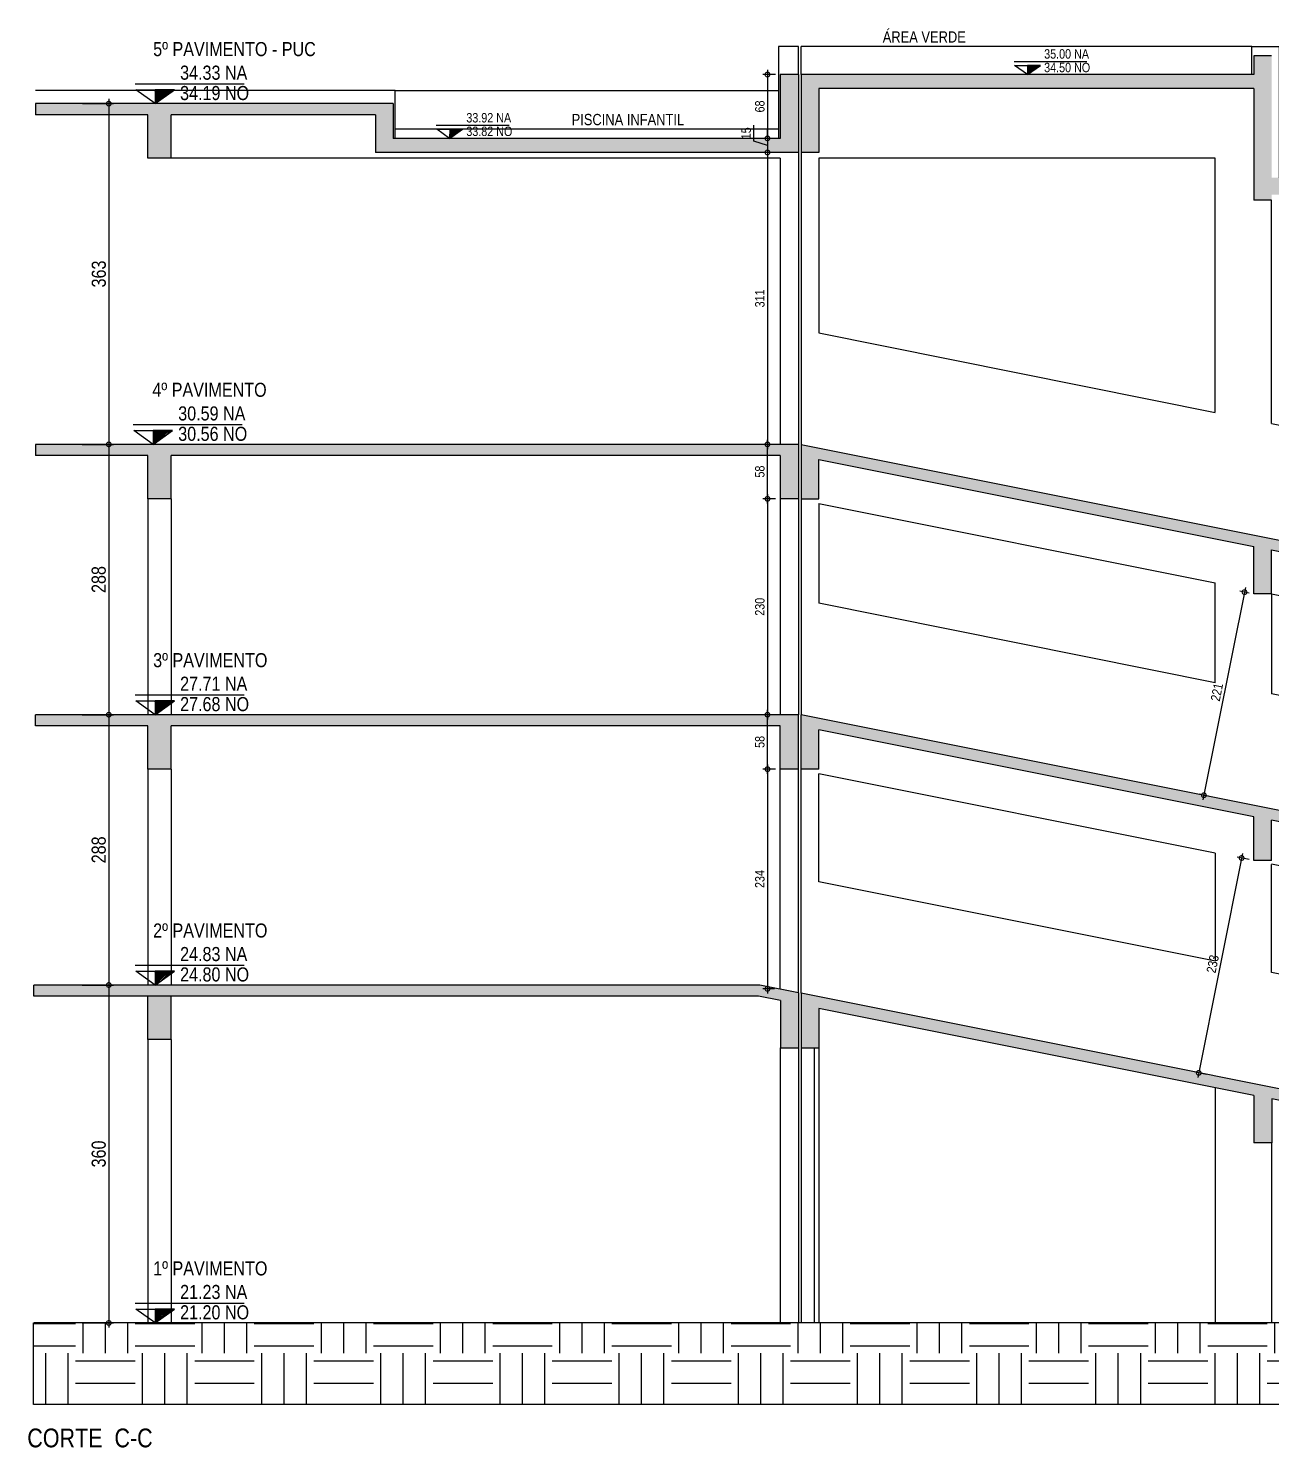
# Model space of a CAD drawing. Header units: metres. Extents: x -9138 to -7768, y 20 to 184.
# Drawn here: x -9138.15 to -9124.9, y 19.87 to 34.99 of the extents above; entities that cross this region are included whole.
import ezdxf
from ezdxf.enums import TextEntityAlignment as Align

# ---------------------------------------------------------------- set-up
doc = ezdxf.new("R2010")
doc.units = ezdxf.units.M
doc.linetypes.add('CTE ELEV$0$DASHEDX2', pattern=[1.5, 1, -0.5])
for name, color, linetype in [('ARQ-DIM EMBASAM', 2, 'Continuous'), ('CTE ELEV$0$ARQ-ALV ACAB', 4, 'Continuous'), ('CTE ELEV$0$ARQ-AUX', 7, 'Continuous'), ('CTE ELEV$0$ARQ-AUX1', 1, 'Continuous'), ('CTE ELEV$0$ARQ-AUX2', 2, 'Continuous'), ('CTE ELEV$0$ARQ-DIM', 2, 'Continuous'), ('CTE ELEV$0$ARQ-DIM EMBASAM', 2, 'Continuous'), ('CTE ELEV$0$ARQ-PRJ', 7, 'CTE ELEV$0$DASHEDX2'), ('CTE ELEV$0$ARQ-SIM', 1, 'Continuous'), ('CTE ELEV$0$ARQ-TXT', 2, 'Continuous'), ('CTE ELEV$0$ARQ-TXT - EMBASAM', 2, 'Continuous')]:
    doc.layers.add(name, color=color, linetype=linetype)
doc.styles.add('CTE ELEV$0$Adesa', font='ARIALN.TTF')
doc.dimstyles.new('CTE ELEV$0$ADESA 1-0050', dxfattribs={"dimtxt": 0.1, "dimasz": 0.1, "dimexe": 0.05, "dimexo": 0.05, "dimgap": 0.03, "dimtad": 1, "dimdec": 1, "dimlfac": 100, "dimzin": 12, "dimtxsty": 'CTE ELEV$0$Adesa', "dimblk": 'CTE ELEV$0$_DotSmall', "dimcen": 1, "dimdle": 0.05, "dimclrd": 1, "dimclre": 1, "dimclrt": 256, "dimazin": 3, "dimtm": 1e-09, "dimtfac": 1, "dimtdec": 1, "dimtmove": 1, "dimatfit": 0, "dimldrblk": 'CTE ELEV$0$_DotSmall', "dimfxl": 0.8, "dimtvp": 2, "dimtolj": 1, "dimtzin": 0, "dimarcsym": 0})

# ---------------------------------------------------------------- blocks, each defined once
blk = doc.blocks.new('CTE ELEV$0$corte rampa 3ss')
h = blk.add_hatch(color=8)
h.dxf.hatch_style = 1
h.paths.add_polyline_path([(-17.361, 2.76), (-12.438, 2.76), (-12.438, 3.34), (-12.628, 3.34), (-12.628, 2.88), (-26.361, 2.88), (-26.361, 2.76), (-25.409, 2.76), (-25.409, 2.3), (-25.219, 2.3), (-25.219, 2.76), (-17.551, 2.76), (-17.551, 2.3), (-17.361, 2.3)])
at = {"layer": 'CTE ELEV$0$ARQ-AUX1'}
h = blk.add_hatch(color=8, dxfattribs=at)
h.dxf.hatch_style = 1
h.paths.add_polyline_path([(-9.108, 0.936), (-14.388, -0.12), (-14.4, -0.12), (-14.4, 0), (0.001, 2.88), (0.001, 2.3), (-0.186, 2.3), (-0.186, 2.72), (-4.822, 1.793), (-4.822, 1.286), (-5.012, 1.286), (-5.012, 1.755), (-8.918, 0.974), (-8.918, 0.467), (-9.108, 0.467)])
h = blk.add_hatch(color=8, dxfattribs=at)
h.dxf.hatch_style = 1
h.paths.add_polyline_path([(0.03, 2.88), (8.162, 2.88), (8.162, 2.76), (6.964, 2.76), (6.964, 2.3), (6.714, 2.3), (6.714, 2.76), (0.224, 2.76), (0.224, 2.3), (0.03, 2.3)])
h = blk.add_hatch(color=8, dxfattribs=at)
h.dxf.hatch_style = 1
h.paths.add_polyline_path([(-17.551, -0.12), (-25.219, -0.12), (-25.219, -0.58), (-25.409, -0.58), (-25.409, -0.12), (-26.328, -0.12), (-26.328, 0), (-14.4, 0), (-14.4, -0.12), (-17.361, -0.12), (-17.361, -0.58), (-17.551, -0.58)])
blk.add_lwpolyline([(-26.361, 2.88), (-26.361, 2.76)])
for p, q in [((-12.272, 2.88), (-12.272, 1.649)), ((-9.519, 2.88), (-9.519, 2.2)), ((-8.919, 2.88), (-8.919, 2.32)), ((-25.455, 2.76), (-25.455, 0)), ((-25.219, 2.3), (-25.219, 0)), ((-17.551, 2.3), (-17.551, 0)), ((-15.552, 2.3), (-15.552, 0)), ((-12.872, 2.3), (-12.872, 1.529)), ((0.001, 2.3), (0.001, 0)), ((0.03, 2.3), (0.03, 0)), ((0.224, 2.3), (0.224, 0)), ((6.714, 2.3), (6.714, 0)), ((6.964, 2.3), (6.964, 0)), ((-0.186, 2.251), (-0.186, 1.187))]:
    blk.add_line(p, q, dxfattribs=at)
for points in [[(-0.186, 4.067), (-4.412, 3.221)], [(-5.012, 3.101), (-8.919, 2.32)], [(-25.219, 2.3), (-17.551, 2.3)], [(-15.552, 2.3), (-12.872, 2.3)], [(-9.519, 2.2), (-12.272, 1.649)], [(-0.186, 2.251), (-4.412, 1.406)], [(-12.872, 1.529), (-14.4, 1.224)], [(-14.4, 1.224), (-14.4, 0)], [(-5.012, 1.286), (-8.918, 0.505)], [(-9.519, 0.385), (-12.279, -0.167)], [(-12.879, -0.287), (-14.342, -0.58)]]:
    blk.add_lwpolyline(points, dxfattribs=at)
at = {"layer": 'CTE ELEV$0$ARQ-AUX1', "color": 8}
for points in [[(8.162, 2.88), (8.162, 2.76)], [(-26.328, -0.12), (-26.328, 0)]]:
    blk.add_lwpolyline(points, dxfattribs=at)
at = {"layer": 'CTE ELEV$0$ARQ-AUX2'}
for p, q in [((-12.628, 3.34), (-12.628, 2.88)), ((-12.628, 3.34), (-12.438, 3.34)), ((-12.438, 3.34), (-12.438, 2.76)), ((-26.361, 2.88), (-12.628, 2.88)), ((0.001, 2.88), (0.001, 2.3)), ((0.03, 2.88), (8.162, 2.88)), ((0.03, 2.88), (0.03, 2.3)), ((-26.361, 2.76), (-25.409, 2.76)), ((-25.409, 2.3), (-25.409, 2.76)), ((-25.219, 2.76), (-17.551, 2.76)), ((-25.219, 2.3), (-25.219, 2.76)), ((-17.551, 2.3), (-17.551, 2.76)), ((-17.361, 2.76), (-12.438, 2.76)), ((-17.361, 2.3), (-17.361, 2.76)), ((0.224, 2.76), (0.224, 2.3)), ((0.224, 2.76), (6.714, 2.76)), ((6.714, 2.3), (6.714, 2.76)), ((6.964, 2.76), (8.162, 2.76)), ((6.964, 2.3), (6.964, 2.76)), ((-0.186, 2.3), (-0.186, 2.72)), ((-25.409, 2.3), (-25.219, 2.3)), ((-17.551, 2.3), (-17.361, 2.3)), ((0.001, 2.3), (-0.186, 2.3)), ((0.03, 2.3), (0.224, 2.3)), ((6.714, 2.3), (6.964, 2.3)), ((-5.012, 1.286), (-5.012, 1.755)), ((-4.822, 1.286), (-4.822, 1.793)), ((-9.108, 0.936), (-9.108, 0.467)), ((-8.918, 0.974), (-8.918, 0.467)), ((-26.328, 0), (-14.4, 0)), ((0.03, 0), (8.162, 0))]:
    blk.add_line(p, q, dxfattribs=at)
for points in [[(0.001, 2.88), (-14.4, 0)], [(-0.186, 2.72), (-4.822, 1.793)], [(-5.012, 1.755), (-8.918, 0.974)], [(-9.108, 0.936), (-14.4, -0.122)], [(-9.108, 0.467), (-8.918, 0.467)]]:
    blk.add_lwpolyline(points, dxfattribs=at)
at = {"layer": 'CTE ELEV$0$ARQ-DIM EMBASAM'}
blk.add_lwpolyline([(-5.012, 1.286), (-4.822, 1.286)], dxfattribs=at)
blk = doc.blocks.new('CTE ELEV$0$ct rampa 2ss')
h = blk.add_hatch(color=8)
h.dxf.hatch_style = 1
h.paths.add_polyline_path([(-8.918, 0.974), (-5.012, 1.755), (-5.012, 1.327), (-4.822, 1.327), (-4.822, 1.793), (-0.186, 2.72), (-0.186, 2.3), (0.001, 2.3), (0.001, 2.88), (-14.4, 0), (-26.328, 0), (-26.328, -0.12), (-14.388, -0.12), (-12.628, 0.232), (-12.628, -0.196), (-12.438, -0.196), (-12.438, 0.27), (-9.108, 0.936), (-9.108, 0.507), (-8.918, 0.507)])
h = blk.add_hatch(color=8)
h.dxf.hatch_style = 1
h.paths.add_polyline_path([(8.162, 2.88), (0.03, 2.88), (0.03, 2.3), (0.224, 2.3), (0.224, 2.76), (6.714, 2.76), (6.714, 2.3), (6.964, 2.3), (6.964, 2.76), (8.162, 2.76)])
blk.add_lwpolyline([(-26.328, 0), (-26.328, -0.12)])
at = {"layer": 'CTE ELEV$0$ARQ-AUX1'}
for p, q in [((-8.919, 2.32), (-8.919, 3.347)), ((-9.519, 2.194), (-9.519, 3.265)), ((-25.451, 0), (-25.451, 2.76)), ((-12.879, 1.528), (-12.879, 2.593)), ((-12.279, 1.648), (-12.279, 2.713)), ((-25.219, 0), (-25.219, 2.3)), ((-17.551, 0), (-17.551, 2.3)), ((-17.361, 0), (-17.361, 2.3)), ((-15.558, 0), (-15.558, 2.3)), ((0.001, -0.088), (0.001, 2.3)), ((0.03, -0.083), (0.03, 2.3)), ((0.224, -0.044), (0.224, 2.3)), ((-0.186, 1.098), (-0.186, 2.251)), ((-26.328, -0.58), (-25.409, -0.58)), ((-25.219, -0.58), (-17.551, -0.58)), ((-15.557, -0.58), (-14.343, -0.58))]:
    blk.add_line(p, q, dxfattribs=at)
for points in [[(-4.412, 3.221), (-4.412, 4.286)], [(-5.012, 4.166), (-5.012, 3.101)], [(-4.412, 3.221), (-0.186, 4.067)], [(-8.919, 2.32), (-5.012, 3.101)], [(-14.4, 2.758), (-14.4, 2.76)], [(-25.219, 2.3), (-17.551, 2.3)], [(-15.558, 2.3), (-14.342, 2.3)], [(6.714, 2.3), (6.714, 0)], [(6.964, 2.3), (6.964, 0)], [(-12.279, 1.648), (-9.519, 2.2)], [(-4.412, 1.406), (-0.186, 2.251)], [(-14.4, 1.224), (-12.879, 1.528)], [(-14.4, 0), (-14.4, 1.224)], [(-8.918, 0.505), (-5.012, 1.286)], [(-12.277, -0.167), (-9.518, 0.385)], [(-14.343, -0.58), (-12.877, -0.287)]]:
    blk.add_lwpolyline(points, dxfattribs=at)
at = {"layer": 'CTE ELEV$0$ARQ-AUX2'}
for p, q in [((-26.328, 2.88), (-14.4, 2.88)), ((0.001, 2.3), (0.001, 2.88)), ((0.03, 2.88), (8.162, 2.88)), ((0.03, 2.3), (0.03, 2.88)), ((-26.328, 2.76), (-25.409, 2.76)), ((-25.409, 2.3), (-25.409, 2.76)), ((-25.219, 2.76), (-17.551, 2.76)), ((-25.219, 2.3), (-25.219, 2.76)), ((-17.551, 2.3), (-17.551, 2.76)), ((-17.361, 2.76), (-14.388, 2.76)), ((-17.361, 2.3), (-17.361, 2.76)), ((0.224, 2.76), (6.714, 2.76)), ((0.224, 2.3), (0.224, 2.76)), ((6.714, 2.3), (6.714, 2.76)), ((6.964, 2.76), (8.162, 2.76)), ((6.964, 2.3), (6.964, 2.76)), ((-0.186, 2.3), (-0.186, 2.72)), ((-25.409, 2.3), (-25.219, 2.3)), ((-17.551, 2.3), (-17.361, 2.3)), ((-0.186, 2.3), (0.001, 2.3)), ((0.03, 2.3), (0.224, 2.3)), ((6.714, 2.3), (6.964, 2.3)), ((-5.012, 1.327), (-5.012, 1.755)), ((-4.822, 1.327), (-4.822, 1.793)), ((-5.012, 1.327), (-4.822, 1.327)), ((-9.108, 0.507), (-9.108, 0.936)), ((-8.918, 0.507), (-8.918, 0.974)), ((-9.108, 0.507), (-8.918, 0.507)), ((-12.628, -0.196), (-12.628, 0.232)), ((-12.438, -0.196), (-12.438, 0.27)), ((0.443, 0), (8.162, 0)), ((-26.328, 0), (-14.4, 0)), ((-26.328, -0.12), (-14.388, -0.12)), ((0.455, -0.12), (8.162, -0.12)), ((-12.628, -0.196), (-12.438, -0.196))]:
    blk.add_line(p, q, dxfattribs=at)
at = {"layer": 'CTE ELEV$0$ARQ-AUX2', "color": 8}
blk.add_line((8.162, 2.76), (8.162, 2.88), dxfattribs=at)
at = {"layer": 'CTE ELEV$0$ARQ-AUX2'}
for points in [[(-14.4, 0), (0.001, 2.88)], [(-4.822, 1.793), (-0.186, 2.72)], [(-8.918, 0.974), (-5.012, 1.755)], [(-12.438, 0.27), (-9.108, 0.936)], [(-14.388, -0.12), (-12.628, 0.232)]]:
    blk.add_lwpolyline(points, dxfattribs=at)
blk = doc.blocks.new('CTE ELEV$0$ct rampa 1ss')
h = blk.add_hatch(color=8)
h.dxf.hatch_style = 1
h.paths.add_polyline_path([(-17.362, 0.668), (-26.33, 0.668), (-26.33, 0.548), (-25.411, 0.548), (-25.411, 0.088), (-25.221, 0.088), (-25.221, 0.548), (-17.552, 0.548), (-17.552, 0.088), (-17.362, 0.088)])
h = blk.add_hatch(color=8)
h.dxf.hatch_style = 1
h.paths.add_polyline_path([(6.963, 0.548), (8.179, 0.548), (8.179, 0.668), (0.442, 0.668), (0.029, 0.586), (0.029, 0), (0.222, 0), (0.222, 0.502), (0.454, 0.548), (6.713, 0.548), (6.713, 0.088), (6.963, 0.088)])
h = blk.add_hatch(color=8)
h.dxf.hatch_style = 1
h.paths.add_polyline_path([(-4.824, -0.507), (-0.187, 0.42), (-0.187, 0), (0, 0), (0, 0.58), (-17.558, -2.932), (-16.946, -2.932), (-12.629, -2.068), (-12.629, -2.537), (-12.438, -2.537), (-12.438, -2.03), (-9.11, -1.364), (-9.11, -1.831), (-8.92, -1.831), (-8.92, -1.326), (-5.014, -0.545), (-5.014, -1.014), (-4.824, -1.014)])
at = {"layer": 'CTE ELEV$0$ARQ-AUX1'}
for p, q in [((-4.414, 0.921), (-4.414, 2.074)), ((-5.013, 0.801), (-5.013, 1.954)), ((-8.92, 0.02), (-8.92, 1.176)), ((-9.52, -0.1), (-9.52, 1.053)), ((-25.452, -2.932), (-25.452, 0.548)), ((-12.279, -0.652), (-12.279, 0.501)), ((-12.879, -0.772), (-12.879, 0.381)), ((-25.221, -2.932), (-25.221, 0.088)), ((-17.552, -2.932), (-17.552, 0.088)), ((-15.558, -1.308), (-15.558, 0.088)), ((-4.414, -2.93), (-4.414, -0.425)), ((-5.014, -2.93), (-5.014, -1.014)), ((-9.52, -2.932), (-9.52, -1.446)), ((-8.92, -2.932), (-8.92, -1.831)), ((-12.279, -2.932), (-12.279, -1.998)), ((-12.879, -2.932), (-12.879, -2.118)), ((-15.558, -2.932), (-15.558, -2.654))]:
    blk.add_line(p, q, dxfattribs=at)
for points in [[(-4.414, 0.921), (-0.187, 1.766)], [(-8.92, 0.02), (-5.013, 0.801)], [(-12.279, -0.652), (-9.52, -0.1)], [(-15.558, -1.308), (-12.879, -0.772)], [(-17.558, -1.708), (-17.552, -1.707)]]:
    blk.add_lwpolyline(points, dxfattribs=at)
at = {"layer": 'CTE ELEV$0$ARQ-AUX2'}
for p, q in [((-17.362, 0.668), (-26.33, 0.668)), ((-17.362, 0.668), (-17.362, 0.088)), ((0.442, 0.668), (8.179, 0.668)), ((-25.411, 0.548), (-26.33, 0.548)), ((-25.411, 0.088), (-25.411, 0.548)), ((-25.221, 0.088), (-25.221, 0.548)), ((-17.552, 0.548), (-25.221, 0.548)), ((-17.552, 0.548), (-17.552, 0.088)), ((0, 0.58), (0, 0)), ((0.029, 0.586), (0.029, 0)), ((0.222, 0.502), (0.222, 0)), ((0.454, 0.548), (6.713, 0.548)), ((6.713, 0.088), (6.713, 0.548)), ((6.963, 0.548), (8.179, 0.548)), ((6.963, 0.088), (6.963, 0.548)), ((-0.187, 0.42), (-0.187, 0)), ((-25.221, 0.088), (-25.411, 0.088)), ((-17.362, 0.088), (-17.552, 0.088)), ((0, 0), (-0.187, 0)), ((0.222, 0), (0.029, 0)), ((6.713, 0.088), (6.963, 0.088)), ((-5.014, -0.545), (-5.014, -1.014)), ((-4.824, -0.507), (-4.824, -1.014)), ((-8.92, -1.326), (-8.92, -1.831)), ((-9.11, -1.364), (-9.11, -1.831)), ((-12.629, -2.068), (-12.629, -2.537)), ((-12.438, -2.03), (-12.438, -2.537)), ((-26.33, -2.932), (8.179, -2.932))]:
    blk.add_line(p, q, dxfattribs=at)
at = {"layer": 'CTE ELEV$0$ARQ-AUX2', "color": 8}
for points in [[(-26.33, 0.548), (-26.33, 0.668)], [(8.179, 0.548), (8.179, 0.668)]]:
    blk.add_lwpolyline(points, dxfattribs=at)
at = {"layer": 'CTE ELEV$0$ARQ-AUX2'}
for points in [[(0.029, 0.586), (0.442, 0.668)], [(-17.558, -2.932), (0, 0.58)], [(0.222, 0.502), (0.454, 0.548)], [(-4.824, -0.507), (-0.187, 0.42)], [(-8.92, -1.326), (-5.014, -0.545)], [(-5.014, -1.014), (-4.823, -1.014)], [(-12.438, -2.03), (-9.11, -1.364)], [(-9.11, -1.831), (-8.92, -1.831)], [(-16.946, -2.932), (-12.629, -2.068)], [(-12.629, -2.537), (-12.438, -2.537)]]:
    blk.add_lwpolyline(points, dxfattribs=at)
blk = doc.blocks.new('*U284')
h = blk.add_hatch()
h.set_pattern_fill('ANSI31', color=1, scale=0.00375, style=0)
h.set_pattern_definition([(45, (18.99673, 94.672672), (-0.0084189901, 0.0084189901), [])])
h.paths.add_polyline_path([(0.206, 0.146), (0.001, 0.146), (0, 0)])
at = {"color": 1}
blk.add_line((-0.213, 0.21), (0.95, 0.21), dxfattribs=at)
for points in [[(-0.205, 0.146), (0.001, 0.146), (0, 0), (-0.205, 0.146)], [(0.207, 0.146), (0.001, 0.146), (0, 0), (0.207, 0.146)]]:
    blk.add_lwpolyline(points, close=True, dxfattribs=at)
at = {"color": 1, "style": 'CTE ELEV$0$Adesa'}
blk.add_attdef('PAVIMENTO_001', (-0.02, 0.506), '', height=0.15, dxfattribs=at)
at = {"color": 3, "style": 'CTE ELEV$0$Adesa'}
blk.add_attdef('NA', text='', height=0.15, dxfattribs=at).set_placement((0.267, 0.21), align=Align.BOTTOM_LEFT)
blk.add_attdef('NO', text='', height=0.15, dxfattribs=at).set_placement((0.267, 0.188), align=Align.TOP_LEFT)
blk = doc.blocks.new('CTE ELEV$0$_DotSmall')
at = {"color": 0, "linetype": 'ByBlock', "const_width": 0.5}
blk.add_lwpolyline([(-0.0625, 0, 1), (0.0625, 0, 1)], format="xyb", close=True, dxfattribs=at)
blk = doc.blocks.new('*D462')
at = {"layer": 'CTE ELEV$0$ARQ-DIM', "color": 1, "lineweight": -2, "transparency": 16777216}
for p, q in [((-9137.579, 24.8), (-9137.245, 24.8)), ((-9137.295, 24.85), (-9137.295, 21.15)), ((-9137.579, 21.2), (-9137.245, 21.2))]:
    blk.add_line(p, q, dxfattribs=at)
at = {"layer": 'Defpoints', "color": 0, "transparency": 16777216}
for p in [(-9137.629, 24.8), (-9137.629, 21.2), (-9137.295, 21.2)]:
    blk.add_point(p, dxfattribs=at)
at = {"layer": 'CTE ELEV$0$ARQ-DIM', "color": 1, "lineweight": -2, "transparency": 16777216, "xscale": 0.1, "yscale": 0.1, "zscale": 0.1}
for p, rotation in [((-9137.295, 24.8), 90), ((-9137.295, 21.2), 270)]:
    blk.add_blockref('CTE ELEV$0$_DotSmall', p, dxfattribs=dict(at, rotation=rotation))
at = {"layer": 'CTE ELEV$0$ARQ-DIM', "transparency": 16777216, "insert": (-9137.402, 23), "char_height": 0.1, "attachment_point": 5, "rotation": 90, "style": 'CTE ELEV$0$Adesa'}
blk.add_mtext('\\A1;{\\H1.5x;360}', dxfattribs=at)
blk = doc.blocks.new('*D463')
at = {"layer": 'CTE ELEV$0$ARQ-DIM', "color": 1, "lineweight": -2, "transparency": 16777216}
for p, q in [((-9137.579, 27.68), (-9137.245, 27.68)), ((-9137.295, 27.73), (-9137.295, 24.75)), ((-9137.579, 24.8), (-9137.245, 24.8))]:
    blk.add_line(p, q, dxfattribs=at)
at = {"layer": 'Defpoints', "color": 0, "transparency": 16777216}
for p in [(-9137.629, 27.68), (-9137.629, 24.8), (-9137.295, 24.8)]:
    blk.add_point(p, dxfattribs=at)
at = {"layer": 'CTE ELEV$0$ARQ-DIM', "color": 1, "lineweight": -2, "transparency": 16777216, "xscale": 0.1, "yscale": 0.1, "zscale": 0.1}
for p, rotation in [((-9137.295, 27.68), 90), ((-9137.295, 24.8), 270)]:
    blk.add_blockref('CTE ELEV$0$_DotSmall', p, dxfattribs=dict(at, rotation=rotation))
at = {"layer": 'CTE ELEV$0$ARQ-DIM', "transparency": 16777216, "insert": (-9137.402, 26.24), "char_height": 0.1, "attachment_point": 5, "rotation": 90, "style": 'CTE ELEV$0$Adesa'}
blk.add_mtext('\\A1;{\\H1.5x;288}', dxfattribs=at)
blk = doc.blocks.new('*D464')
at = {"layer": 'CTE ELEV$0$ARQ-DIM', "color": 1, "lineweight": -2, "transparency": 16777216}
for p, q in [((-9137.579, 30.56), (-9137.245, 30.56)), ((-9137.295, 30.61), (-9137.295, 27.63)), ((-9137.579, 27.68), (-9137.245, 27.68))]:
    blk.add_line(p, q, dxfattribs=at)
at = {"layer": 'Defpoints', "color": 0, "transparency": 16777216}
for p in [(-9137.629, 30.56), (-9137.629, 27.68), (-9137.295, 27.68)]:
    blk.add_point(p, dxfattribs=at)
at = {"layer": 'CTE ELEV$0$ARQ-DIM', "color": 1, "lineweight": -2, "transparency": 16777216, "xscale": 0.1, "yscale": 0.1, "zscale": 0.1}
for p, rotation in [((-9137.295, 30.56), 90), ((-9137.295, 27.68), 270)]:
    blk.add_blockref('CTE ELEV$0$_DotSmall', p, dxfattribs=dict(at, rotation=rotation))
at = {"layer": 'CTE ELEV$0$ARQ-DIM', "transparency": 16777216, "insert": (-9137.402, 29.12), "char_height": 0.1, "attachment_point": 5, "rotation": 90, "style": 'CTE ELEV$0$Adesa'}
blk.add_mtext('\\A1;{\\H1.5x;288}', dxfattribs=at)
blk = doc.blocks.new('*D465')
at = {"layer": 'CTE ELEV$0$ARQ-DIM', "color": 1, "lineweight": -2, "transparency": 16777216}
for p, q in [((-9137.577, 34.19), (-9137.245, 34.19)), ((-9137.295, 34.24), (-9137.295, 30.51)), ((-9137.579, 30.56), (-9137.245, 30.56))]:
    blk.add_line(p, q, dxfattribs=at)
at = {"layer": 'Defpoints', "color": 0, "transparency": 16777216}
for p in [(-9137.627, 34.19), (-9137.629, 30.56), (-9137.295, 30.56)]:
    blk.add_point(p, dxfattribs=at)
at = {"layer": 'CTE ELEV$0$ARQ-DIM', "color": 1, "lineweight": -2, "transparency": 16777216, "xscale": 0.1, "yscale": 0.1, "zscale": 0.1}
for p, rotation in [((-9137.295, 34.19), 90), ((-9137.295, 30.56), 270)]:
    blk.add_blockref('CTE ELEV$0$_DotSmall', p, dxfattribs=dict(at, rotation=rotation))
at = {"layer": 'CTE ELEV$0$ARQ-DIM', "transparency": 16777216, "insert": (-9137.401, 32.375), "char_height": 0.1, "attachment_point": 5, "rotation": 90, "style": 'CTE ELEV$0$Adesa'}
blk.add_mtext('\\A1;{\\H1.5x;363}', dxfattribs=at)
blk = doc.blocks.new('*D475')
at = {"layer": 'CTE ELEV$0$ARQ-DIM', "color": 1, "lineweight": -2, "transparency": 16777216}
for p, q in [((-9130.189, 34.5), (-9130.326, 34.5)), ((-9130.276, 34.55), (-9130.276, 33.77)), ((-9130.189, 33.82), (-9130.326, 33.82))]:
    blk.add_line(p, q, dxfattribs=at)
at = {"layer": 'Defpoints', "color": 0, "transparency": 16777216}
for p in [(-9130.139, 34.5), (-9130.276, 33.82), (-9130.139, 33.82)]:
    blk.add_point(p, dxfattribs=at)
at = {"layer": 'CTE ELEV$0$ARQ-DIM', "color": 1, "lineweight": -2, "transparency": 16777216, "xscale": 0.1, "yscale": 0.1, "zscale": 0.1}
for p, rotation in [((-9130.276, 34.5), 90), ((-9130.276, 33.82), 270)]:
    blk.add_blockref('CTE ELEV$0$_DotSmall', p, dxfattribs=dict(at, rotation=rotation))
at = {"layer": 'CTE ELEV$0$ARQ-DIM', "transparency": 16777216, "insert": (-9130.357, 34.16), "char_height": 0.1, "attachment_point": 5, "rotation": 90, "style": 'CTE ELEV$0$Adesa'}
blk.add_mtext('\\A1;68', dxfattribs=at)
blk = doc.blocks.new('*D476')
at = {"layer": 'CTE ELEV$0$ARQ-DIM', "color": 1, "lineweight": -2, "transparency": 16777216}
for p, q in [((-9130.422, 33.789), (-9130.422, 33.959)), ((-9130.276, 33.82), (-9130.276, 33.92)), ((-9130.276, 33.745), (-9130.422, 33.789)), ((-9130.189, 33.82), (-9130.326, 33.82)), ((-9130.276, 33.82), (-9130.276, 33.67)), ((-9130.276, 33.82), (-9130.276, 33.67)), ((-9130.189, 33.67), (-9130.326, 33.67)), ((-9130.276, 33.67), (-9130.276, 33.57))]:
    blk.add_line(p, q, dxfattribs=at)
at = {"layer": 'Defpoints', "color": 0, "transparency": 16777216}
for p in [(-9130.139, 33.82), (-9130.276, 33.67), (-9130.139, 33.67)]:
    blk.add_point(p, dxfattribs=at)
at = {"layer": 'CTE ELEV$0$ARQ-DIM', "color": 1, "lineweight": -2, "transparency": 16777216, "xscale": 0.1, "yscale": 0.1, "zscale": 0.1}
for p, rotation in [((-9130.276, 33.82), 270), ((-9130.276, 33.67), 90)]:
    blk.add_blockref('CTE ELEV$0$_DotSmall', p, dxfattribs=dict(at, rotation=rotation))
at = {"layer": 'CTE ELEV$0$ARQ-DIM', "transparency": 16777216, "insert": (-9130.503, 33.874), "char_height": 0.1, "attachment_point": 5, "rotation": 90, "style": 'CTE ELEV$0$Adesa'}
blk.add_mtext('\\A1;15', dxfattribs=at)
blk = doc.blocks.new('*D477')
at = {"layer": 'CTE ELEV$0$ARQ-DIM', "color": 1, "lineweight": -2, "transparency": 16777216}
for p, q in [((-9130.276, 33.72), (-9130.276, 30.51)), ((-9129.995, 33.67), (-9130.326, 33.67)), ((-9130.189, 30.56), (-9130.326, 30.56))]:
    blk.add_line(p, q, dxfattribs=at)
at = {"layer": 'Defpoints', "color": 0, "transparency": 16777216}
for p in [(-9129.945, 33.67), (-9130.276, 30.56), (-9130.139, 30.56)]:
    blk.add_point(p, dxfattribs=at)
at = {"layer": 'CTE ELEV$0$ARQ-DIM', "color": 1, "lineweight": -2, "transparency": 16777216, "xscale": 0.1, "yscale": 0.1, "zscale": 0.1}
for p, rotation in [((-9130.276, 33.67), 90), ((-9130.276, 30.56), 270)]:
    blk.add_blockref('CTE ELEV$0$_DotSmall', p, dxfattribs=dict(at, rotation=rotation))
at = {"layer": 'CTE ELEV$0$ARQ-DIM', "transparency": 16777216, "insert": (-9130.357, 32.115), "char_height": 0.1, "attachment_point": 5, "rotation": 90, "style": 'CTE ELEV$0$Adesa'}
blk.add_mtext('\\A1;311', dxfattribs=at)
blk = doc.blocks.new('*D479')
at = {"layer": 'CTE ELEV$0$ARQ-DIM', "color": 1, "lineweight": -2, "transparency": 16777216}
for p, q in [((-9125.182, 29.035), (-9125.635, 26.773)), ((-9125.142, 28.976), (-9125.241, 28.996)), ((-9125.575, 26.812), (-9125.674, 26.832))]:
    blk.add_line(p, q, dxfattribs=at)
at = {"layer": 'Defpoints', "color": 0, "transparency": 16777216}
for p in [(-9125.093, 28.966), (-9125.625, 26.822), (-9125.526, 26.802)]:
    blk.add_point(p, dxfattribs=at)
at = {"layer": 'CTE ELEV$0$ARQ-DIM', "color": 1, "lineweight": -2, "transparency": 16777216, "xscale": 0.1, "yscale": 0.1, "zscale": 0.1}
for p, rotation in [((-9125.192, 28.986), 78.69006752596778), ((-9125.625, 26.822), 258.6900675259678)]:
    blk.add_blockref('CTE ELEV$0$_DotSmall', p, dxfattribs=dict(at, rotation=rotation))
at = {"layer": 'CTE ELEV$0$ARQ-DIM', "transparency": 16777216, "insert": (-9125.487, 27.92), "char_height": 0.1, "attachment_point": 5, "rotation": 78.6901, "style": 'CTE ELEV$0$Adesa'}
blk.add_mtext('\\A1;221', dxfattribs=at)
blk = doc.blocks.new('*D480')
at = {"layer": 'CTE ELEV$0$ARQ-DIM', "color": 1, "lineweight": -2, "transparency": 16777216}
for p, q in [((-9130.189, 30.56), (-9130.326, 30.56)), ((-9130.276, 29.93), (-9130.276, 30.61)), ((-9130.189, 29.98), (-9130.326, 29.98))]:
    blk.add_line(p, q, dxfattribs=at)
at = {"layer": 'Defpoints', "color": 0, "transparency": 16777216}
for p in [(-9130.276, 30.56), (-9130.139, 30.56), (-9130.139, 29.98)]:
    blk.add_point(p, dxfattribs=at)
at = {"layer": 'CTE ELEV$0$ARQ-DIM', "color": 1, "lineweight": -2, "transparency": 16777216, "xscale": 0.1, "yscale": 0.1, "zscale": 0.1}
for p, rotation in [((-9130.276, 30.56), 90), ((-9130.276, 29.98), 270)]:
    blk.add_blockref('CTE ELEV$0$_DotSmall', p, dxfattribs=dict(at, rotation=rotation))
at = {"layer": 'CTE ELEV$0$ARQ-DIM', "transparency": 16777216, "insert": (-9130.357, 30.27), "char_height": 0.1, "attachment_point": 5, "rotation": 90, "style": 'CTE ELEV$0$Adesa'}
blk.add_mtext('\\A1;58', dxfattribs=at)
blk = doc.blocks.new('*D481')
at = {"layer": 'CTE ELEV$0$ARQ-DIM', "color": 1, "lineweight": -2, "transparency": 16777216}
for p, q in [((-9130.189, 29.98), (-9130.326, 29.98)), ((-9130.276, 30.03), (-9130.276, 27.63)), ((-9130.189, 27.68), (-9130.326, 27.68))]:
    blk.add_line(p, q, dxfattribs=at)
at = {"layer": 'Defpoints', "color": 0, "transparency": 16777216}
for p in [(-9130.139, 29.98), (-9130.276, 27.68), (-9130.139, 27.68)]:
    blk.add_point(p, dxfattribs=at)
at = {"layer": 'CTE ELEV$0$ARQ-DIM', "color": 1, "lineweight": -2, "transparency": 16777216, "xscale": 0.1, "yscale": 0.1, "zscale": 0.1}
for p, rotation in [((-9130.276, 29.98), 90), ((-9130.276, 27.68), 270)]:
    blk.add_blockref('CTE ELEV$0$_DotSmall', p, dxfattribs=dict(at, rotation=rotation))
at = {"layer": 'CTE ELEV$0$ARQ-DIM', "transparency": 16777216, "insert": (-9130.357, 28.83), "char_height": 0.1, "attachment_point": 5, "rotation": 90, "style": 'CTE ELEV$0$Adesa'}
blk.add_mtext('\\A1;230', dxfattribs=at)
blk = doc.blocks.new('*D482')
at = {"layer": 'CTE ELEV$0$ARQ-DIM', "color": 1, "lineweight": -2, "transparency": 16777216}
for p, q in [((-9130.189, 27.68), (-9130.326, 27.68)), ((-9130.276, 27.05), (-9130.276, 27.73)), ((-9130.189, 27.1), (-9130.326, 27.1))]:
    blk.add_line(p, q, dxfattribs=at)
at = {"layer": 'Defpoints', "color": 0, "transparency": 16777216}
for p in [(-9130.276, 27.68), (-9130.139, 27.68), (-9130.139, 27.1)]:
    blk.add_point(p, dxfattribs=at)
at = {"layer": 'CTE ELEV$0$ARQ-DIM', "color": 1, "lineweight": -2, "transparency": 16777216, "xscale": 0.1, "yscale": 0.1, "zscale": 0.1}
for p, rotation in [((-9130.276, 27.68), 90), ((-9130.276, 27.1), 270)]:
    blk.add_blockref('CTE ELEV$0$_DotSmall', p, dxfattribs=dict(at, rotation=rotation))
at = {"layer": 'CTE ELEV$0$ARQ-DIM', "transparency": 16777216, "insert": (-9130.357, 27.39), "char_height": 0.1, "attachment_point": 5, "rotation": 90, "style": 'CTE ELEV$0$Adesa'}
blk.add_mtext('\\A1;58', dxfattribs=at)
blk = doc.blocks.new('*D483')
at = {"layer": 'CTE ELEV$0$ARQ-DIM', "color": 1, "lineweight": -2, "transparency": 16777216}
for p, q in [((-9130.189, 27.1), (-9130.326, 27.1)), ((-9130.276, 27.15), (-9130.276, 24.709)), ((-9130.202, 24.759), (-9130.326, 24.759))]:
    blk.add_line(p, q, dxfattribs=at)
at = {"layer": 'Defpoints', "color": 0, "transparency": 16777216}
for p in [(-9130.139, 27.1), (-9130.276, 24.759), (-9130.152, 24.759)]:
    blk.add_point(p, dxfattribs=at)
at = {"layer": 'CTE ELEV$0$ARQ-DIM', "color": 1, "lineweight": -2, "transparency": 16777216, "xscale": 0.1, "yscale": 0.1, "zscale": 0.1}
for p, rotation in [((-9130.276, 27.1), 90), ((-9130.276, 24.759), 270)]:
    blk.add_blockref('CTE ELEV$0$_DotSmall', p, dxfattribs=dict(at, rotation=rotation))
at = {"layer": 'CTE ELEV$0$ARQ-DIM', "transparency": 16777216, "insert": (-9130.357, 25.929), "char_height": 0.1, "attachment_point": 5, "rotation": 90, "style": 'CTE ELEV$0$Adesa'}
blk.add_mtext('\\A1;234', dxfattribs=at)
blk = doc.blocks.new('*D485')
at = {"layer": 'CTE ELEV$0$ARQ-DIM', "color": 1, "lineweight": -2, "transparency": 16777216}
for p, q in [((-9125.213, 26.202), (-9125.69, 23.815)), ((-9125.142, 26.136), (-9125.272, 26.162)), ((-9125.6, 23.848), (-9125.729, 23.874))]:
    blk.add_line(p, q, dxfattribs=at)
at = {"layer": 'Defpoints', "color": 0, "transparency": 16777216}
for p in [(-9125.093, 26.127), (-9125.68, 23.864), (-9125.551, 23.838)]:
    blk.add_point(p, dxfattribs=at)
at = {"layer": 'CTE ELEV$0$ARQ-DIM', "color": 1, "lineweight": -2, "transparency": 16777216, "xscale": 0.1, "yscale": 0.1, "zscale": 0.1}
for p, rotation in [((-9125.223, 26.153), 78.69006752598177), ((-9125.68, 23.864), 258.6900675259817)]:
    blk.add_blockref('CTE ELEV$0$_DotSmall', p, dxfattribs=dict(at, rotation=rotation))
at = {"layer": 'CTE ELEV$0$ARQ-DIM', "transparency": 16777216, "insert": (-9125.531, 25.024), "char_height": 0.1, "attachment_point": 5, "rotation": 78.6901, "style": 'CTE ELEV$0$Adesa'}
blk.add_mtext('\\A1;233', dxfattribs=at)
blk = doc.blocks.new('*U363')
h = blk.add_hatch()
h.set_pattern_fill('ANSI31', color=1, scale=0.0025, style=0)
h.set_pattern_definition([(45, (12.664487, 63.115115), (-0.0056126601, 0.0056126601), [])])
h.paths.add_polyline_path([(0.138, 0.098), (0.001, 0.098), (0, 0)])
at = {"color": 1}
blk.add_line((-0.142, 0.14), (0.633, 0.14), dxfattribs=at)
for points in [[(-0.137, 0.098), (0.001, 0.098), (0, 0), (-0.137, 0.098)], [(0.138, 0.098), (0.001, 0.098), (0, 0), (0.138, 0.098)]]:
    blk.add_lwpolyline(points, close=True, dxfattribs=at)
at = {"color": 1, "style": 'CTE ELEV$0$Adesa'}
blk.add_attdef('PAVIMENTO_001', (-0.013, 0.338), '', height=0.1, dxfattribs=at)
at = {"color": 3, "style": 'CTE ELEV$0$Adesa'}
blk.add_attdef('NA', text='', height=0.1, dxfattribs=at).set_placement((0.178, 0.14), align=Align.BOTTOM_LEFT)
blk.add_attdef('NO', text='', height=0.1, dxfattribs=at).set_placement((0.178, 0.125), align=Align.TOP_LEFT)
blk = doc.blocks.new('CTE ELEV')
at = {"layer": 'CTE ELEV$0$ARQ-ALV ACAB'}
h = blk.add_hatch(color=8, dxfattribs=at)
h.dxf.hatch_style = 1
h.paths.add_polyline_path([(-9120.5974, 34.35), (-9117.6443, 34.35), (-9117.6443, 32.8199), (-9117.2445, 32.82), (-9117.2445, 34.35), (-9112.7648, 34.35), (-9112.7648, 32.8599), (-9112.365, 32.86), (-9112.365, 34.35), (-9104.6962, 34.35), (-9104.6962, 33.13), (-9104.4462, 33.13), (-9104.4462, 34.04), (-9103.5543, 34.04), (-9103.5543, 34.19), (-9104.4462, 34.19), (-9104.4462, 34.67), (-9104.6962, 34.67), (-9104.6962, 34.5), (-9120.9972, 34.5), (-9120.9972, 33.4), (-9124.9031, 33.4), (-9124.9031, 34.7), (-9125.0933, 34.7), (-9125.0933, 34.5), (-9129.9167, 34.5), (-9129.9167, 33.67), (-9129.7292, 33.67), (-9129.7292, 34.35), (-9125.0933, 34.35), (-9125.0933, 33.16), (-9124.9031, 33.16), (-9124.9031, 33.22), (-9120.9972, 33.22), (-9120.9972, 32.8199), (-9120.5974, 32.82)])
h = blk.add_hatch(color=8, dxfattribs=at)
h.dxf.hatch_style = 1
h.paths.add_polyline_path([(-9129.9454, 34.5), (-9130.1392, 34.5), (-9130.1392, 33.82), (-9134.264, 33.82), (-9134.264, 34.19), (-9138.0769, 34.19), (-9138.0769, 34.07), (-9136.8796, 34.07), (-9136.8796, 33.61), (-9136.6296, 33.61), (-9136.6296, 34.07), (-9134.4514, 34.07), (-9134.4514, 33.67), (-9129.9454, 33.67)])
at = {"layer": 'CTE ELEV$0$ARQ-AUX'}
h = blk.add_hatch(dxfattribs=at)
h.set_pattern_fill('EARTH', color=8, scale=0.1)
h.paths.add_polyline_path([(-9103.5869, 21.2), (-9138.096, 21.2), (-9138.096, 20.3302), (-9103.5869, 20.3302)])
at = {"layer": 'CTE ELEV$0$ARQ-ALV ACAB'}
blk.add_line((-9134.244, 34.3306), (-9138.0769, 34.3306), dxfattribs=at)
for points in [[(-9129.9454, 34.5), (-9129.9454, 34.8), (-9130.1592, 34.8), (-9130.1592, 33.82)], [(-9129.9167, 34.5), (-9129.9167, 34.8)], [(-9125.1133, 34.8), (-9129.9167, 34.8)], [(-9125.1133, 34.5), (-9125.1133, 34.8), (-9124.8233, 34.8), (-9124.8233, 33.4)], [(-9134.244, 33.82), (-9134.244, 34.3306)], [(-9134.244, 33.92), (-9130.1592, 33.92)]]:
    blk.add_lwpolyline(points, dxfattribs=at)
at = {"layer": 'CTE ELEV$0$ARQ-AUX'}
for points in [[(-9134.244, 34.3306), (-9130.1592, 34.3306)], [(-9103.5869, 21.2), (-9103.5869, 20.3302), (-9138.096, 20.3302), (-9138.096, 21.2)]]:
    blk.add_lwpolyline(points, dxfattribs=at)
at = {"layer": 'CTE ELEV$0$ARQ-AUX1'}
for p, q in [((-9130.1392, 33.61), (-9136.6296, 33.61)), ((-9130.1392, 33.61), (-9130.1392, 30.56)), ((-9129.9454, 33.67), (-9129.9454, 30.56)), ((-9129.9167, 33.67), (-9129.9167, 30.5603)), ((-9129.7292, 33.61), (-9129.7292, 31.7465)), ((-9125.5032, 33.61), (-9129.7292, 33.61)), ((-9125.5032, 30.9013), (-9125.5032, 33.61)), ((-9124.9033, 30.7813), (-9124.9033, 33.16))]:
    blk.add_line(p, q, dxfattribs=at)
for points in [[(-9136.8798, 24.22), (-9136.8798, 21.2)], [(-9136.6298, 24.22), (-9136.6298, 21.2)], [(-9130.1392, 24.1316), (-9130.1392, 21.2)], [(-9129.9454, 24.1316), (-9129.9454, 21.2)], [(-9129.7292, 24.1316), (-9129.7292, 21.2)]]:
    blk.add_lwpolyline(points, dxfattribs=at)
at = {"layer": 'CTE ELEV$0$ARQ-AUX2'}
for p, q in [((-9125.0933, 34.7), (-9125.0933, 34.5)), ((-9124.9031, 34.7), (-9125.0933, 34.7)), ((-9130.1392, 34.5), (-9130.1392, 33.82)), ((-9129.9454, 34.5), (-9130.1392, 34.5)), ((-9129.9454, 34.5), (-9129.9454, 33.67)), ((-9125.0933, 34.5), (-9129.9167, 34.5)), ((-9129.9167, 34.5), (-9129.9167, 33.67)), ((-9125.0933, 34.35), (-9129.7292, 34.35)), ((-9129.7292, 34.35), (-9129.7292, 33.67)), ((-9125.0933, 34.35), (-9125.0933, 33.16)), ((-9134.264, 34.19), (-9138.0769, 34.19)), ((-9134.264, 34.19), (-9134.264, 33.82)), ((-9136.8796, 34.07), (-9138.0769, 34.07)), ((-9136.8796, 33.61), (-9136.8796, 34.07)), ((-9136.6296, 33.61), (-9136.6296, 34.07)), ((-9134.4514, 34.07), (-9136.6296, 34.07)), ((-9134.4514, 34.07), (-9134.4514, 33.67)), ((-9130.1392, 33.82), (-9134.264, 33.82)), ((-9136.6296, 33.61), (-9136.8796, 33.61)), ((-9129.9454, 33.67), (-9134.4514, 33.67)), ((-9129.7292, 33.67), (-9129.9167, 33.67)), ((-9124.9031, 33.16), (-9125.0933, 33.16))]:
    blk.add_line(p, q, dxfattribs=at)
at = {"layer": 'CTE ELEV$0$ARQ-AUX2', "color": 8}
blk.add_lwpolyline([(-9138.0769, 34.19), (-9138.0769, 34.07)], dxfattribs=at)
at = {"layer": 'CTE ELEV$0$ARQ-AUX2'}
for points in [[(-9129.9167, 24.1316), (-9129.9167, 21.2)], [(-9129.7767, 24.1316), (-9129.7767, 21.2)]]:
    blk.add_lwpolyline(points, dxfattribs=at)
at = {"layer": 'CTE ELEV$0$ARQ-PRJ'}
for p, q in [((-9135.1041, 30.56), (-9137.6273, 30.56)), ((-9135.1042, 27.6792), (-9137.6288, 27.68)), ((-9135.1042, 24.7999), (-9137.6288, 24.7999)), ((-9135.1041, 21.2), (-9137.6287, 21.2))]:
    blk.add_line(p, q, dxfattribs=at)
at = {"layer": 'CTE ELEV$0$ARQ-ALV ACAB', "xscale": -1}
blk.add_blockref('CTE ELEV$0$ct rampa 2ss', (-9129.9154, 24.8), dxfattribs=at)
at = {"layer": 'CTE ELEV$0$ARQ-AUX1', "xscale": -1}
blk.add_blockref('CTE ELEV$0$corte rampa 3ss', (-9129.9154, 27.68), dxfattribs=at)
at = {"layer": 'CTE ELEV$0$ARQ-AUX2', "xscale": -1}
blk.add_blockref('CTE ELEV$0$ct rampa 1ss', (-9129.9167, 24.1316), dxfattribs=at)
at = {"layer": 'CTE ELEV$0$ARQ-SIM', "color": 1}
for p, values in [((-9136.8023, 34.19), {'PAVIMENTO_001': '5º PAVIMENTO - PUC', 'NA': '34.33 NA', 'NO': '34.19 NO'}), ((-9136.8024, 27.68), {'PAVIMENTO_001': '3º PAVIMENTO', 'NA': '27.71 NA', 'NO': '27.68 NO'}), ((-9136.8024, 24.7999), {'PAVIMENTO_001': '2º PAVIMENTO', 'NA': '24.83 NA', 'NO': '24.80 NO'}), ((-9136.8023, 21.2), {'PAVIMENTO_001': '1º PAVIMENTO', 'NA': '21.23 NA', 'NO': '21.20 NO'})]:
    blk.add_blockref('*U284', p, dxfattribs=at).add_auto_attribs(values)
ref = blk.add_blockref('*U363', (-9127.505, 34.5), dxfattribs=at)
ref.add_attrib('NA', '35.00 NA', dxfattribs={"layer": '0', "color": 3, "height": 0.1, "style": 'CTE ELEV$0$Adesa'}).set_placement((-9127.3271, 34.6397), align=Align.BOTTOM_LEFT)
ref.add_attrib('NO', '34.50 NO', dxfattribs={"layer": '0', "color": 3, "height": 0.1, "style": 'CTE ELEV$0$Adesa'}).set_placement((-9127.3271, 34.625), align=Align.TOP_LEFT)
ref = blk.add_blockref('*U363', (-9133.6628, 33.82), dxfattribs=at)
ref.add_attrib('NA', '33.92 NA', dxfattribs={"layer": '0', "color": 3, "height": 0.1, "style": 'CTE ELEV$0$Adesa'}).set_placement((-9133.485, 33.9597), align=Align.BOTTOM_LEFT)
ref.add_attrib('NO', '33.82 NO', dxfattribs={"layer": '0', "color": 3, "height": 0.1, "style": 'CTE ELEV$0$Adesa'}).set_placement((-9133.485, 33.945), align=Align.TOP_LEFT)
ref = blk.add_blockref('*U284', (-9136.8222, 30.56), dxfattribs=at)
ref.add_attrib('PAVIMENTO_001', '4º PAVIMENTO', (-9136.8309, 31.0664), dxfattribs={"layer": '0', "color": 1, "height": 0.15, "style": 'CTE ELEV$0$Adesa'})
ref.add_attrib('NA', '30.59 NA', dxfattribs={"layer": '0', "color": 3, "height": 0.15, "style": 'CTE ELEV$0$Adesa'}).set_placement((-9136.5554, 30.7696), align=Align.BOTTOM_LEFT)
ref.add_attrib('NO', '30.56 NO', dxfattribs={"layer": '0', "color": 3, "height": 0.15, "style": 'CTE ELEV$0$Adesa'}).set_placement((-9136.5554, 30.7475), align=Align.TOP_LEFT)
at = {"layer": 'CTE ELEV$0$ARQ-TXT', "style": 'CTE ELEV$0$Adesa'}
for s, p in [('ÁREA VERDE', (-9128.6048, 34.8405, -0.0353)), ('PISCINA INFANTIL', (-9131.7634, 33.9605, -0.0353))]:
    blk.add_text(s, height=0.12, dxfattribs=at).set_placement(p, align=Align.CENTER)
at = {"layer": 'CTE ELEV$0$ARQ-TXT - EMBASAM', "style": 'CTE ELEV$0$Adesa'}
blk.add_text('CORTE  C-C', height=0.2, dxfattribs=at).set_placement((-9137.4959, 19.8745, -0.0353), align=Align.CENTER)
at = {"layer": 'CTE ELEV$0$ARQ-DIM'}
for base, p1, p2, picture, middle in [((-9130.2759, 33.82), (-9130.1392, 34.5), (-9130.1392, 33.82), '*D475', (-9130.3569, 34.16)), ((-9130.2759, 33.67), (-9130.1392, 33.82), (-9130.1392, 33.67), '*D476', (-9130.503, 33.8188)), ((-9130.2759, 30.56), (-9129.9454, 33.67), (-9130.1392, 30.56), '*D477', (-9130.3569, 32.115)), ((-9130.2759, 30.56), (-9130.1392, 29.98), (-9130.1392, 30.56), '*D480', (-9130.3569, 30.27)), ((-9130.2759, 27.68), (-9130.1392, 29.98), (-9130.1392, 27.68), '*D481', (-9130.3569, 28.83)), ((-9130.2759, 27.68), (-9130.1392, 27.1), (-9130.1392, 27.68), '*D482', (-9130.3569, 27.39))]:
    dim = blk.add_linear_dim(base=base, p1=p1, p2=p2, angle=90, dimstyle='CTE ELEV$0$ADESA 1-0050', dxfattribs=at)
    dim.commit()
    dim.dimension.update_dxf_attribs({"geometry": picture, "text_midpoint": middle})
for base, p1, p2, picture, middle in [((-9137.2948, 30.56), (-9137.6273, 34.19), (-9137.6287, 30.56), '*D465', (-9137.4014, 32.375)), ((-9137.2949, 27.68), (-9137.6287, 30.56), (-9137.6288, 27.68), '*D464', (-9137.4015, 29.12)), ((-9137.2951, 24.7999), (-9137.6288, 27.68), (-9137.6288, 24.7999), '*D463', (-9137.4016, 26.24)), ((-9137.2949, 21.2), (-9137.6288, 24.7999), (-9137.6287, 21.2), '*D462', (-9137.4015, 23))]:
    dim = blk.add_linear_dim(base=base, p1=p1, p2=p2, angle=90, text='{\\H1.5x;<>}', dimstyle='CTE ELEV$0$ADESA 1-0050', dxfattribs=at)
    dim.commit()
    dim.dimension.update_dxf_attribs({"geometry": picture, "text_midpoint": middle})
for p1, p2, distance, picture, middle in [((-9125.0932, 28.9661), (-9125.526, 26.8021), -0.1007, '*D479', (-9125.487, 27.9196)), ((-9125.0932, 26.1267), (-9125.5508, 23.8384), -0.1321, '*D485', (-9125.531, 25.0243))]:
    dim = blk.add_aligned_dim(p1=p1, p2=p2, distance=distance, dimstyle='CTE ELEV$0$ADESA 1-0050', override={"dimdec": 0}, dxfattribs=at)
    dim.commit()
    dim.dimension.update_dxf_attribs({"geometry": picture, "text_midpoint": middle})
dim = blk.add_linear_dim(base=(-9130.2759, 24.7587), p1=(-9130.1392, 27.1), p2=(-9130.152, 24.7587), angle=90, dimstyle='CTE ELEV$0$ADESA 1-0050', override={"dimdec": 0}, dxfattribs=at)
dim.commit()
dim.dimension.update_dxf_attribs({"geometry": '*D483', "text_midpoint": (-9130.3569, 25.9293)})

msp = doc.modelspace()

# ---------------------------------------------------------------- block references
at = {"layer": 'ARQ-DIM EMBASAM'}
msp.add_blockref('CTE ELEV', (0, 0), dxfattribs=at)

doc.saveas('drawing.dxf')
